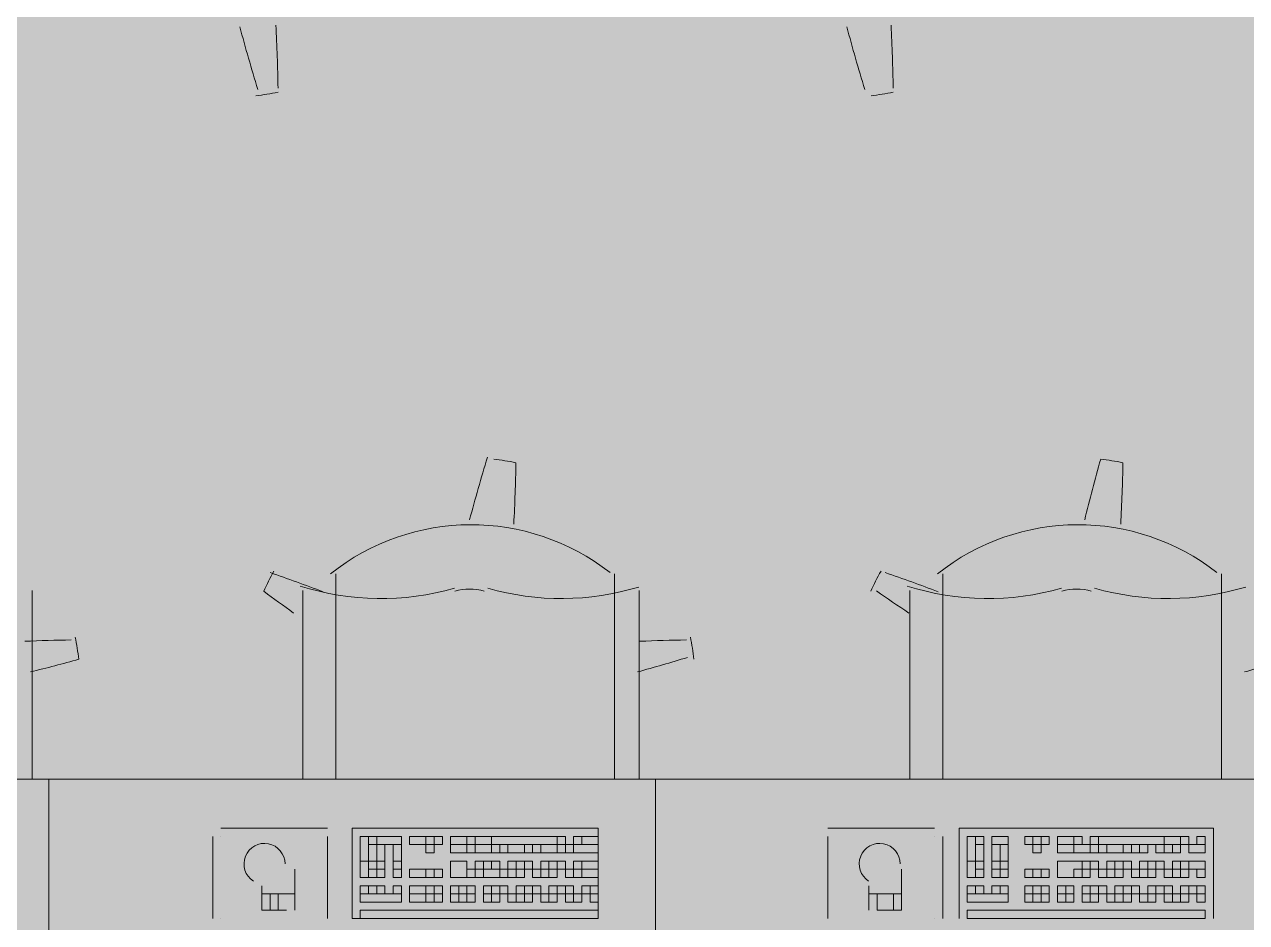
# Model space of a CAD drawing. Header units: millimetres. Extents: x -59 to 47, y 152 to 919.
# Drawn here: x 20.916 to 23.151, y 459.884 to 461.526 of the extents above; entities that cross this region are included whole.
import ezdxf

# ---------------------------------------------------------------- set-up
doc = ezdxf.new("R2010")
doc.units = ezdxf.units.MM
doc.layers.add('PDF_014405$FT-FIXFIT', color=7, linetype='Continuous')
doc.layers.add('PDF_014405$HL-TMP', color=7, linetype='Continuous', true_color=0xe6db59)

msp = doc.modelspace()

# ---------------------------------------------------------------- linework, layer by layer
at = {"layer": 'PDF_014405$FT-FIXFIT', "lineweight": 0}
for points in [[(21.8112, 460.6129, 0.008691), (21.8152, 460.725, 0.025003), (21.7745, 460.7315)], [(22.9211, 460.6129, 0.008691), (22.9252, 460.725, 0.025003), (22.8845, 460.7315, 0.008987), (22.8552, 460.6206)], [(21.3727, 460.5268, 0.02503), (21.354, 460.49, 0.005389), (21.4087, 460.4502)], [(20.9277, 460.3425, 0.00719), (21.0156, 460.3655, 0.025003), (21.0091, 460.4062)]]:
    msp.add_lwpolyline(points, format="xyb", dxfattribs=at)
for points in [[(21.4856, 460.1466), (21.4856, 460.5216)], [(21.9956, 460.5216), (21.9956, 460.1466)], [(22.5955, 460.1466), (22.5955, 460.5216)], [(23.1055, 460.5216), (23.1055, 460.1466)], [(20.9307, 460.1466), (20.9307, 460.4916)], [(21.4256, 460.4916), (21.4256, 460.1466)], [(22.0406, 460.1466), (22.0406, 460.4916)], [(22.5355, 460.4916), (22.5355, 460.1466)], [(21.2606, 460.0416), (21.2606, 459.8916)], [(21.4706, 460.0566), (21.2756, 460.0566)], [(21.2756, 460.0416), (21.2756, 460.0416)], [(21.4706, 459.8916), (21.4706, 460.0416)], [(22.5805, 460.0566), (22.3855, 460.0566)], [(22.3855, 460.0416), (22.3855, 460.0416)], [(22.3855, 460.0416), (22.3855, 459.8916)], [(22.5805, 460.0416), (22.5805, 460.0416)], [(22.5955, 459.8916), (22.5955, 460.0416)], [(23.0905, 459.8916), (23.0905, 460.0566), (22.6255, 460.0566), (22.6255, 459.8916)], [(21.4106, 459.9066), (21.4106, 459.9816)], [(22.4755, 459.9366), (22.4755, 459.9066), (22.5205, 459.9066), (22.5205, 459.9816)], [(21.3506, 459.9516), (21.3506, 459.9066), (21.3956, 459.9066)], [(22.4605, 459.9516), (22.4605, 459.9066)], [(21.4106, 459.9366), (21.3506, 459.9366)], [(21.3656, 459.9366), (21.3656, 459.9066)], [(21.3806, 459.9366), (21.3806, 459.9066)], [(22.5205, 459.9366), (22.4605, 459.9366)], [(22.5055, 459.9366), (22.5055, 459.9066)], [(21.2756, 459.8916), (21.2756, 459.8916)], [(21.4706, 459.8916), (21.4706, 459.8916)], [(22.5805, 459.8916), (22.5805, 459.8916)], [(22.6405, 459.8916), (23.0755, 459.8916)]]:
    msp.add_lwpolyline(points, dxfattribs=at)
for points in [[(19.8358, 460.1466), (20.9607, 460.1466), (20.9607, 458.9317), (19.8358, 458.9317)], [(20.9607, 460.1466), (22.0706, 460.1466), (22.0706, 458.9317), (20.9607, 458.9317)], [(22.0706, 460.1466), (23.1805, 460.1466), (23.1805, 458.9317), (22.0706, 458.9317)], [(21.9656, 460.0566), (21.5156, 460.0566), (21.5156, 459.8916), (21.9656, 459.8916)], [(21.5456, 460.0416), (21.5306, 460.0416), (21.5306, 459.9966), (21.5456, 459.9966)], [(21.5606, 460.0416), (21.5456, 460.0416), (21.5456, 460.0266), (21.5606, 460.0266)], [(21.6056, 460.0416), (21.5606, 460.0416), (21.5606, 460.0266), (21.6056, 460.0266)], [(21.6506, 460.0416), (21.6206, 460.0416), (21.6206, 460.0266), (21.6506, 460.0266)], [(21.6656, 460.0416), (21.6506, 460.0416), (21.6506, 460.0266), (21.6656, 460.0266)], [(21.6806, 460.0416), (21.6656, 460.0416), (21.6656, 460.0266), (21.6806, 460.0266)], [(21.6956, 460.0416), (21.7256, 460.0416), (21.7256, 460.0266), (21.6956, 460.0266)], [(21.7256, 460.0416), (21.7406, 460.0416), (21.7406, 460.0266), (21.7256, 460.0266)], [(21.7406, 460.0416), (21.7706, 460.0416), (21.7706, 460.0266), (21.7406, 460.0266)], [(21.8906, 460.0416), (21.7706, 460.0416), (21.7706, 460.0266), (21.8906, 460.0266)], [(21.9056, 460.0416), (21.8906, 460.0416), (21.8906, 460.0266), (21.9056, 460.0266)], [(21.9356, 460.0416), (21.9206, 460.0416), (21.9206, 460.0266), (21.9356, 460.0266)], [(21.9656, 460.0416), (21.9356, 460.0416), (21.9356, 460.0266), (21.9656, 460.0266)], [(22.6555, 460.0416), (22.6405, 460.0416), (22.6405, 459.9966), (22.6555, 459.9966)], [(22.6705, 460.0416), (22.6555, 460.0416), (22.6555, 460.0266), (22.6705, 460.0266)], [(22.7155, 460.0416), (22.6855, 460.0416), (22.6855, 460.0266), (22.7155, 460.0266)], [(22.7605, 460.0416), (22.7455, 460.0416), (22.7455, 460.0266), (22.7605, 460.0266)], [(22.7755, 460.0416), (22.7605, 460.0416), (22.7605, 460.0266), (22.7755, 460.0266)], [(22.7905, 460.0416), (22.7755, 460.0416), (22.7755, 460.0266), (22.7905, 460.0266)], [(22.8055, 460.0416), (22.8355, 460.0416), (22.8355, 460.0266), (22.8055, 460.0266)], [(22.8355, 460.0416), (22.8505, 460.0416), (22.8505, 460.0266), (22.8355, 460.0266)], [(22.8655, 460.0416), (22.8805, 460.0416), (22.8805, 460.0266), (22.8655, 460.0266)], [(23.0005, 460.0416), (22.8805, 460.0416), (22.8805, 460.0266), (23.0005, 460.0266)], [(23.0305, 460.0416), (23.0005, 460.0416), (23.0005, 460.0266), (23.0305, 460.0266)], [(23.0455, 460.0416), (23.0305, 460.0416), (23.0305, 460.0266), (23.0455, 460.0266)], [(23.0755, 460.0416), (23.0605, 460.0416), (23.0605, 460.0266), (23.0755, 460.0266)], [(21.5606, 460.0266), (21.5456, 460.0266), (21.5456, 459.9966), (21.5606, 459.9966)], [(21.5756, 460.0266), (21.5606, 460.0266), (21.5606, 459.9966), (21.5756, 459.9966)], [(21.6056, 460.0266), (21.5906, 460.0266), (21.5906, 459.9966), (21.6056, 459.9966)], [(21.6656, 460.0266), (21.6506, 460.0266), (21.6506, 460.0116), (21.6656, 460.0116)], [(21.7256, 460.0266), (21.6956, 460.0266), (21.6956, 460.0116), (21.7256, 460.0116)], [(21.7406, 460.0266), (21.7256, 460.0266), (21.7256, 460.0116), (21.7406, 460.0116)], [(21.7706, 460.0266), (21.7406, 460.0266), (21.7406, 460.0116), (21.7706, 460.0116)], [(21.7856, 460.0266), (21.7706, 460.0266), (21.7706, 460.0116), (21.7856, 460.0116)], [(21.8006, 460.0266), (21.7856, 460.0266), (21.7856, 460.0116), (21.8006, 460.0116)], [(21.8306, 460.0266), (21.8006, 460.0266), (21.8006, 460.0116), (21.8306, 460.0116)], [(21.8456, 460.0266), (21.8306, 460.0266), (21.8306, 460.0116), (21.8456, 460.0116)], [(21.8606, 460.0266), (21.8456, 460.0266), (21.8456, 460.0116), (21.8606, 460.0116)], [(21.8906, 460.0266), (21.8606, 460.0266), (21.8606, 460.0116), (21.8906, 460.0116)], [(21.9056, 460.0266), (21.8906, 460.0266), (21.8906, 460.0116), (21.9056, 460.0116)], [(21.9206, 460.0266), (21.9056, 460.0266), (21.9056, 460.0116), (21.9206, 460.0116)], [(21.9656, 460.0266), (21.9206, 460.0266), (21.9206, 460.0116), (21.9656, 460.0116)], [(22.6705, 460.0266), (22.6555, 460.0266), (22.6555, 459.9966), (22.6705, 459.9966)], [(22.7005, 460.0266), (22.6855, 460.0266), (22.6855, 459.9966), (22.7005, 459.9966)], [(22.7155, 460.0266), (22.7005, 460.0266), (22.7005, 459.9966), (22.7155, 459.9966)], [(22.7755, 460.0266), (22.7605, 460.0266), (22.7605, 460.0116), (22.7755, 460.0116)], [(22.8355, 460.0266), (22.8055, 460.0266), (22.8055, 460.0116), (22.8355, 460.0116)], [(22.8655, 460.0266), (22.8355, 460.0266), (22.8355, 460.0116), (22.8655, 460.0116)], [(22.8805, 460.0266), (22.8655, 460.0266), (22.8655, 460.0116), (22.8805, 460.0116)], [(22.8955, 460.0266), (22.8805, 460.0266), (22.8805, 460.0116), (22.8955, 460.0116)], [(22.9255, 460.0266), (22.8955, 460.0266), (22.8955, 460.0116), (22.9255, 460.0116)], [(22.9405, 460.0266), (22.9255, 460.0266), (22.9255, 460.0116), (22.9405, 460.0116)], [(22.9555, 460.0266), (22.9405, 460.0266), (22.9405, 460.0116), (22.9555, 460.0116)], [(22.9705, 460.0266), (22.9555, 460.0266), (22.9555, 460.0116), (22.9705, 460.0116)], [(23.0005, 460.0266), (22.9855, 460.0266), (22.9855, 460.0116), (23.0005, 460.0116)], [(23.0155, 460.0266), (23.0005, 460.0266), (23.0005, 460.0116), (23.0155, 460.0116)], [(23.0305, 460.0266), (23.0155, 460.0266), (23.0155, 460.0116), (23.0305, 460.0116)], [(23.0755, 460.0266), (23.0455, 460.0266), (23.0455, 460.0116), (23.0755, 460.0116)], [(21.5456, 459.9966), (21.5306, 459.9966), (21.5306, 459.9666), (21.5456, 459.9666)], [(21.5606, 459.9966), (21.5456, 459.9966), (21.5456, 459.9816), (21.5606, 459.9816)], [(21.5756, 459.9966), (21.5606, 459.9966), (21.5606, 459.9816), (21.5756, 459.9816)], [(21.6056, 459.9966), (21.5906, 459.9966), (21.5906, 459.9816), (21.6056, 459.9816)], [(21.7106, 459.9966), (21.6956, 459.9966), (21.6956, 459.9666), (21.7256, 459.9666), (21.7256, 459.9816), (21.7256, 459.9966)], [(21.7556, 459.9966), (21.7406, 459.9966), (21.7406, 459.9816), (21.7556, 459.9816)], [(21.7706, 459.9966), (21.7556, 459.9966), (21.7556, 459.9816), (21.7706, 459.9816)], [(21.7856, 459.9966), (21.7706, 459.9966), (21.7706, 459.9816), (21.7856, 459.9816)], [(21.8156, 459.9966), (21.8006, 459.9966), (21.8006, 459.9816), (21.8156, 459.9816)], [(21.8306, 459.9966), (21.8156, 459.9966), (21.8156, 459.9816), (21.8306, 459.9816)], [(21.8456, 459.9966), (21.8306, 459.9966), (21.8306, 459.9816), (21.8456, 459.9816)], [(21.8756, 459.9966), (21.8606, 459.9966), (21.8606, 459.9816), (21.8756, 459.9816)], [(21.8906, 459.9966), (21.8756, 459.9966), (21.8756, 459.9816), (21.8906, 459.9816)], [(21.9056, 459.9966), (21.8906, 459.9966), (21.8906, 459.9816), (21.9056, 459.9816)], [(21.9356, 459.9966), (21.9206, 459.9966), (21.9206, 459.9816), (21.9356, 459.9816)], [(21.9656, 459.9966), (21.9356, 459.9966), (21.9356, 459.9816), (21.9656, 459.9816)], [(22.6555, 459.9966), (22.6405, 459.9966), (22.6405, 459.9666), (22.6555, 459.9666)], [(22.6705, 459.9966), (22.6555, 459.9966), (22.6555, 459.9816), (22.6705, 459.9816)], [(22.7005, 459.9966), (22.6855, 459.9966), (22.6855, 459.9816), (22.7005, 459.9816)], [(22.7155, 459.9966), (22.7005, 459.9966), (22.7005, 459.9816), (22.7155, 459.9816)], [(22.8355, 459.9966), (22.8055, 459.9966), (22.8055, 459.9666), (22.8355, 459.9666), (22.8355, 459.9816), (22.8505, 459.9816), (22.8505, 459.9966)], [(22.8655, 459.9966), (22.8505, 459.9966), (22.8505, 459.9816), (22.8655, 459.9816)], [(22.8805, 459.9966), (22.8655, 459.9966), (22.8655, 459.9816), (22.8805, 459.9816)], [(22.9105, 459.9966), (22.8955, 459.9966), (22.8955, 459.9816), (22.9105, 459.9816)], [(22.9255, 459.9966), (22.9105, 459.9966), (22.9105, 459.9816), (22.9255, 459.9816)], [(22.9405, 459.9966), (22.9255, 459.9966), (22.9255, 459.9816), (22.9405, 459.9816)], [(22.9705, 459.9966), (22.9555, 459.9966), (22.9555, 459.9816), (22.9705, 459.9816)], [(22.9855, 459.9966), (22.9705, 459.9966), (22.9705, 459.9816), (22.9855, 459.9816)], [(23.0005, 459.9966), (22.9855, 459.9966), (22.9855, 459.9816), (23.0005, 459.9816)], [(23.0305, 459.9966), (23.0155, 459.9966), (23.0155, 459.9816), (23.0305, 459.9816)], [(23.0455, 459.9966), (23.0305, 459.9966), (23.0305, 459.9816), (23.0455, 459.9816)], [(23.0755, 459.9966), (23.0455, 459.9966), (23.0455, 459.9816), (23.0755, 459.9816)], [(21.5606, 459.9816), (21.5456, 459.9816), (21.5456, 459.9666), (21.5606, 459.9666)], [(21.5756, 459.9816), (21.5606, 459.9816), (21.5606, 459.9666), (21.5756, 459.9666)], [(21.6056, 459.9816), (21.5906, 459.9816), (21.5906, 459.9666), (21.6056, 459.9666)], [(21.6506, 459.9816), (21.6206, 459.9816), (21.6206, 459.9666), (21.6506, 459.9666)], [(21.6656, 459.9816), (21.6506, 459.9816), (21.6506, 459.9666), (21.6656, 459.9666)], [(21.6806, 459.9816), (21.6656, 459.9816), (21.6656, 459.9666), (21.6806, 459.9666)], [(21.7406, 459.9816), (21.7256, 459.9816), (21.7256, 459.9666), (21.7406, 459.9666)], [(21.7556, 459.9816), (21.7406, 459.9816), (21.7406, 459.9666), (21.7556, 459.9666)], [(21.7856, 459.9816), (21.7556, 459.9816), (21.7556, 459.9666), (21.7856, 459.9666)], [(21.8006, 459.9816), (21.7856, 459.9816), (21.7856, 459.9666), (21.8006, 459.9666)], [(21.8156, 459.9816), (21.8006, 459.9816), (21.8006, 459.9666), (21.8156, 459.9666)], [(21.8306, 459.9816), (21.8156, 459.9816), (21.8156, 459.9666), (21.8306, 459.9666)], [(21.8606, 459.9816), (21.8456, 459.9816), (21.8456, 459.9666), (21.8606, 459.9666)], [(21.8756, 459.9816), (21.8606, 459.9816), (21.8606, 459.9666), (21.8756, 459.9666)], [(21.8906, 459.9816), (21.8756, 459.9816), (21.8756, 459.9666), (21.8906, 459.9666)], [(21.9206, 459.9816), (21.9056, 459.9816), (21.9056, 459.9666), (21.9206, 459.9666)], [(21.9356, 459.9816), (21.9206, 459.9816), (21.9206, 459.9666), (21.9356, 459.9666)], [(21.9656, 459.9816), (21.9356, 459.9816), (21.9356, 459.9666), (21.9656, 459.9666)], [(22.6705, 459.9816), (22.6555, 459.9816), (22.6555, 459.9666), (22.6705, 459.9666)], [(22.7005, 459.9816), (22.6855, 459.9816), (22.6855, 459.9666), (22.7005, 459.9666)], [(22.7155, 459.9816), (22.7005, 459.9816), (22.7005, 459.9666), (22.7155, 459.9666)], [(22.7605, 459.9816), (22.7455, 459.9816), (22.7455, 459.9666), (22.7605, 459.9666)], [(22.7755, 459.9816), (22.7605, 459.9816), (22.7605, 459.9666), (22.7755, 459.9666)], [(22.7905, 459.9816), (22.7755, 459.9816), (22.7755, 459.9666), (22.7905, 459.9666)], [(22.8505, 459.9816), (22.8355, 459.9816), (22.8355, 459.9666), (22.8505, 459.9666)], [(22.8655, 459.9816), (22.8505, 459.9816), (22.8505, 459.9666), (22.8655, 459.9666)], [(22.8955, 459.9816), (22.8805, 459.9816), (22.8805, 459.9666), (22.8955, 459.9666)], [(22.9105, 459.9816), (22.8955, 459.9816), (22.8955, 459.9666), (22.9105, 459.9666)], [(22.9255, 459.9816), (22.9105, 459.9816), (22.9105, 459.9666), (22.9255, 459.9666)], [(22.9555, 459.9816), (22.9405, 459.9816), (22.9405, 459.9666), (22.9555, 459.9666)], [(22.9705, 459.9816), (22.9555, 459.9816), (22.9555, 459.9666), (22.9705, 459.9666)], [(22.9855, 459.9816), (22.9705, 459.9816), (22.9705, 459.9666), (22.9855, 459.9666)], [(23.0155, 459.9816), (23.0005, 459.9816), (23.0005, 459.9666), (23.0155, 459.9666)], [(23.0305, 459.9816), (23.0155, 459.9816), (23.0155, 459.9666), (23.0305, 459.9666)], [(23.0455, 459.9816), (23.0305, 459.9816), (23.0305, 459.9666), (23.0455, 459.9666)], [(23.0755, 459.9816), (23.0605, 459.9816), (23.0605, 459.9666), (23.0755, 459.9666)], [(21.5456, 459.9516), (21.5306, 459.9516), (21.5306, 459.9366), (21.5456, 459.9366)], [(21.5606, 459.9516), (21.5456, 459.9516), (21.5456, 459.9366), (21.5606, 459.9366)], [(21.5756, 459.9516), (21.5606, 459.9516), (21.5606, 459.9366), (21.5756, 459.9366)], [(21.6056, 459.9516), (21.5906, 459.9516), (21.5906, 459.9366), (21.6056, 459.9366)], [(21.6506, 459.9516), (21.6206, 459.9516), (21.6206, 459.9366), (21.6506, 459.9366)], [(21.6656, 459.9516), (21.6506, 459.9516), (21.6506, 459.9366), (21.6656, 459.9366)], [(21.6806, 459.9516), (21.6656, 459.9516), (21.6656, 459.9366), (21.6806, 459.9366)], [(21.7106, 459.9516), (21.6956, 459.9516), (21.6956, 459.9366), (21.7106, 459.9366)], [(21.7256, 459.9516), (21.7106, 459.9516), (21.7106, 459.9366), (21.7256, 459.9366)], [(21.7406, 459.9516), (21.7256, 459.9516), (21.7256, 459.9366), (21.7406, 459.9366)], [(21.7706, 459.9516), (21.7556, 459.9516), (21.7556, 459.9366), (21.7706, 459.9366)], [(21.7856, 459.9516), (21.7706, 459.9516), (21.7706, 459.9366), (21.7856, 459.9366)], [(21.8006, 459.9516), (21.7856, 459.9516), (21.7856, 459.9366), (21.8006, 459.9366)], [(21.8306, 459.9516), (21.8156, 459.9516), (21.8156, 459.9366), (21.8306, 459.9366)], [(21.8456, 459.9516), (21.8306, 459.9516), (21.8306, 459.9366), (21.8456, 459.9366)], [(21.8606, 459.9516), (21.8456, 459.9516), (21.8456, 459.9366), (21.8606, 459.9366)], [(21.8906, 459.9516), (21.8756, 459.9516), (21.8756, 459.9366), (21.8906, 459.9366)], [(21.9056, 459.9516), (21.8906, 459.9516), (21.8906, 459.9366), (21.9056, 459.9366)], [(21.9206, 459.9516), (21.9056, 459.9516), (21.9056, 459.9366), (21.9206, 459.9366)], [(21.9506, 459.9516), (21.9356, 459.9516), (21.9356, 459.9366), (21.9506, 459.9366)], [(21.9656, 459.9516), (21.9506, 459.9516), (21.9506, 459.9366), (21.9656, 459.9366)], [(22.6555, 459.9516), (22.6405, 459.9516), (22.6405, 459.9366), (22.6555, 459.9366)], [(22.6705, 459.9516), (22.6555, 459.9516), (22.6555, 459.9366), (22.6705, 459.9366)], [(22.7005, 459.9516), (22.6855, 459.9516), (22.6855, 459.9366), (22.7005, 459.9366)], [(22.7155, 459.9516), (22.7005, 459.9516), (22.7005, 459.9366), (22.7155, 459.9366)], [(22.7605, 459.9516), (22.7455, 459.9516), (22.7455, 459.9366), (22.7605, 459.9366)], [(22.7755, 459.9516), (22.7605, 459.9516), (22.7605, 459.9366), (22.7755, 459.9366)], [(22.7905, 459.9516), (22.7755, 459.9516), (22.7755, 459.9366), (22.7905, 459.9366)], [(22.8205, 459.9516), (22.8055, 459.9516), (22.8055, 459.9366), (22.8205, 459.9366)], [(22.8355, 459.9516), (22.8205, 459.9516), (22.8205, 459.9366), (22.8355, 459.9366)], [(22.8655, 459.9516), (22.8505, 459.9516), (22.8505, 459.9366), (22.8655, 459.9366)], [(22.8805, 459.9516), (22.8655, 459.9516), (22.8655, 459.9366), (22.8805, 459.9366)], [(22.8955, 459.9516), (22.8805, 459.9516), (22.8805, 459.9366), (22.8955, 459.9366)], [(22.9255, 459.9516), (22.9105, 459.9516), (22.9105, 459.9366), (22.9255, 459.9366)], [(22.9405, 459.9516), (22.9255, 459.9516), (22.9255, 459.9366), (22.9405, 459.9366)], [(22.9555, 459.9516), (22.9405, 459.9516), (22.9405, 459.9366), (22.9555, 459.9366)], [(22.9855, 459.9516), (22.9705, 459.9516), (22.9705, 459.9366), (22.9855, 459.9366)], [(23.0005, 459.9516), (22.9855, 459.9516), (22.9855, 459.9366), (23.0005, 459.9366)], [(23.0155, 459.9516), (23.0005, 459.9516), (23.0005, 459.9366), (23.0155, 459.9366)], [(23.0455, 459.9516), (23.0305, 459.9516), (23.0305, 459.9366), (23.0455, 459.9366)], [(23.0605, 459.9516), (23.0455, 459.9516), (23.0455, 459.9366), (23.0605, 459.9366)], [(23.0755, 459.9516), (23.0605, 459.9516), (23.0605, 459.9366), (23.0755, 459.9366)], [(21.6056, 459.9216), (21.5306, 459.9216), (21.5306, 459.9366), (21.6056, 459.9366)], [(21.6506, 459.9366), (21.6206, 459.9366), (21.6206, 459.9216), (21.6506, 459.9216)], [(21.6656, 459.9366), (21.6506, 459.9366), (21.6506, 459.9216), (21.6656, 459.9216)], [(21.6806, 459.9366), (21.6656, 459.9366), (21.6656, 459.9216), (21.6806, 459.9216)], [(21.7106, 459.9366), (21.6956, 459.9366), (21.6956, 459.9216), (21.7106, 459.9216)], [(21.7256, 459.9366), (21.7106, 459.9366), (21.7106, 459.9216), (21.7256, 459.9216)], [(21.7406, 459.9366), (21.7256, 459.9366), (21.7256, 459.9216), (21.7406, 459.9216)], [(21.7706, 459.9366), (21.7556, 459.9366), (21.7556, 459.9216), (21.7706, 459.9216)], [(21.7856, 459.9366), (21.7706, 459.9366), (21.7706, 459.9216), (21.7856, 459.9216)], [(21.8156, 459.9366), (21.8006, 459.9366), (21.8006, 459.9216), (21.8156, 459.9216)], [(21.8306, 459.9366), (21.8156, 459.9366), (21.8156, 459.9216), (21.8306, 459.9216)], [(21.8456, 459.9366), (21.8306, 459.9366), (21.8306, 459.9216), (21.8456, 459.9216)], [(21.8756, 459.9366), (21.8606, 459.9366), (21.8606, 459.9216), (21.8756, 459.9216)], [(21.8906, 459.9366), (21.8756, 459.9366), (21.8756, 459.9216), (21.8906, 459.9216)], [(21.9206, 459.9366), (21.9056, 459.9366), (21.9056, 459.9216), (21.9206, 459.9216)], [(21.9356, 459.9366), (21.9206, 459.9366), (21.9206, 459.9216), (21.9356, 459.9216)], [(21.9656, 459.9366), (21.9506, 459.9366), (21.9506, 459.9216), (21.9656, 459.9216)], [(22.7155, 459.9216), (22.6405, 459.9216), (22.6405, 459.9366), (22.7155, 459.9366)], [(22.7605, 459.9366), (22.7455, 459.9366), (22.7455, 459.9216), (22.7605, 459.9216)], [(22.7755, 459.9366), (22.7605, 459.9366), (22.7605, 459.9216), (22.7755, 459.9216)], [(22.7905, 459.9366), (22.7755, 459.9366), (22.7755, 459.9216), (22.7905, 459.9216)], [(22.8205, 459.9366), (22.8055, 459.9366), (22.8055, 459.9216), (22.8205, 459.9216)], [(22.8355, 459.9366), (22.8205, 459.9366), (22.8205, 459.9216), (22.8355, 459.9216)], [(22.8655, 459.9366), (22.8505, 459.9366), (22.8505, 459.9216), (22.8655, 459.9216)], [(22.8805, 459.9366), (22.8655, 459.9366), (22.8655, 459.9216), (22.8805, 459.9216)], [(22.9105, 459.9366), (22.8955, 459.9366), (22.8955, 459.9216), (22.9105, 459.9216)], [(22.9255, 459.9366), (22.9105, 459.9366), (22.9105, 459.9216), (22.9255, 459.9216)], [(22.9405, 459.9366), (22.9255, 459.9366), (22.9255, 459.9216), (22.9405, 459.9216)], [(22.9705, 459.9366), (22.9555, 459.9366), (22.9555, 459.9216), (22.9705, 459.9216)], [(22.9855, 459.9366), (22.9705, 459.9366), (22.9705, 459.9216), (22.9855, 459.9216)], [(23.0155, 459.9366), (23.0005, 459.9366), (23.0005, 459.9216), (23.0155, 459.9216)], [(23.0305, 459.9366), (23.0155, 459.9366), (23.0155, 459.9216), (23.0305, 459.9216)], [(23.0455, 459.9366), (23.0305, 459.9366), (23.0305, 459.9216), (23.0455, 459.9216)], [(23.0755, 459.9366), (23.0605, 459.9366), (23.0605, 459.9216), (23.0755, 459.9216)], [(21.9656, 459.8916), (21.5306, 459.8916), (21.5306, 459.9066), (21.9656, 459.9066)], [(23.0755, 459.8916), (22.6405, 459.8916), (22.6405, 459.9066), (23.0755, 459.9066)]]:
    msp.add_lwpolyline(points, close=True, dxfattribs=at)
for centre, radius, start, end in [((24.5057, 462.3764), 3.3076, 194.969, 197.0287), ((18.0695, 461.3539), 3.3111, 0.9733, 2.965), ((25.6156, 462.3764), 3.3076, 194.969, 197.0287), ((19.1944, 461.3539), 3.3111, 0.9733, 2.965), ((21.2954, 461.8063), 0.4125, 276.1361, 281.8652), ((22.4204, 461.8063), 0.4125, 276.1361, 281.8652), ((24.9257, 459.7663), 3.3076, 162.9713, 165.031), ((21.7331, 460.1991), 0.4125, 51.9766, 128.5619), ((22.843, 460.1991), 0.4125, 51.9766, 128.5619), ((22.8404, 460.3214), 0.4124, 150.1335, 155.8687), ((20.2905, 457.3964), 3.3073, 69.2469, 71.0322), ((21.4154, 457.3964), 3.3073, 69.2469, 71.0322), ((21.5681, 460.9641), 0.4875, 252.3898, 286.0229), ((21.7304, 460.3964), 0.0975, 73.9762, 106.0238), ((21.8981, 460.9641), 0.4875, 253.9774, 286.9226), ((24.3827, 463.2129), 3.3244, 234.9705, 236.2055), ((22.678, 460.9641), 0.4875, 252.3898, 286.0229), ((22.8404, 460.3964), 0.0975, 73.9762, 106.0238), ((23.008, 460.9641), 0.4875, 253.9774, 286.9226), ((21.058, 457.1003), 3.3012, 90.9716, 92.4463), ((22.1829, 457.1003), 3.3012, 90.9716, 92.4463), ((21.7304, 460.3214), 0.4125, 6.1361, 11.8652), ((21.1604, 463.5313), 3.3073, 285.3808, 287.0287), ((22.2704, 463.5313), 3.3073, 285.3808, 287.0287), ((21.3554, 459.9914), 0.0375, 0, 237.2991), ((22.4804, 459.9914), 0.0375, 0, 237.2991)]:
    msp.add_arc(centre, radius, start, end, dxfattribs=at)
at = {"layer": 'PDF_014405$HL-TMP', "color": 54, "true_color": 0x999900, "transparency": 33554559}
for points in [[(29.8699, 461.8115), (17.9909, 461.8115), (29.8699, 457.1319)], [(17.9909, 461.8115), (29.8699, 457.1319), (17.9909, 457.1319)]]:
    msp.add_solid(points, dxfattribs=at)

doc.saveas('drawing.dxf')
